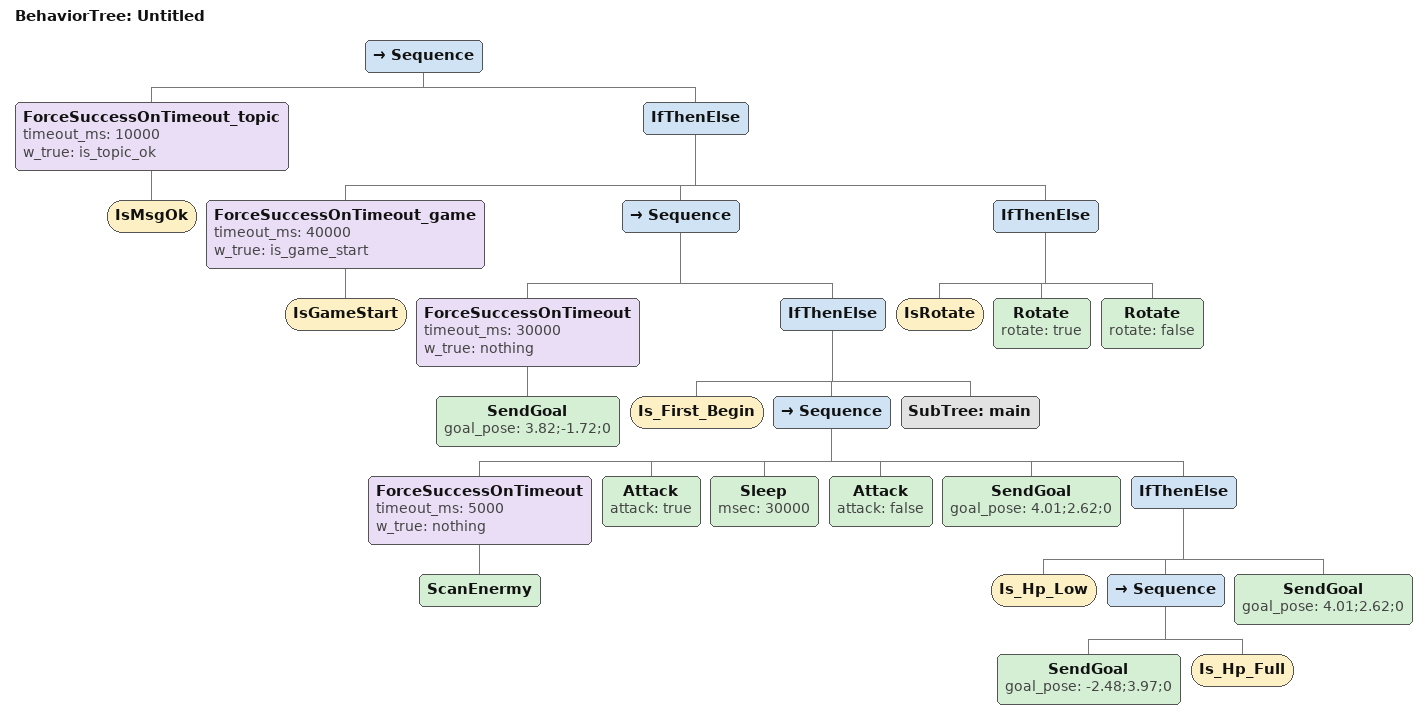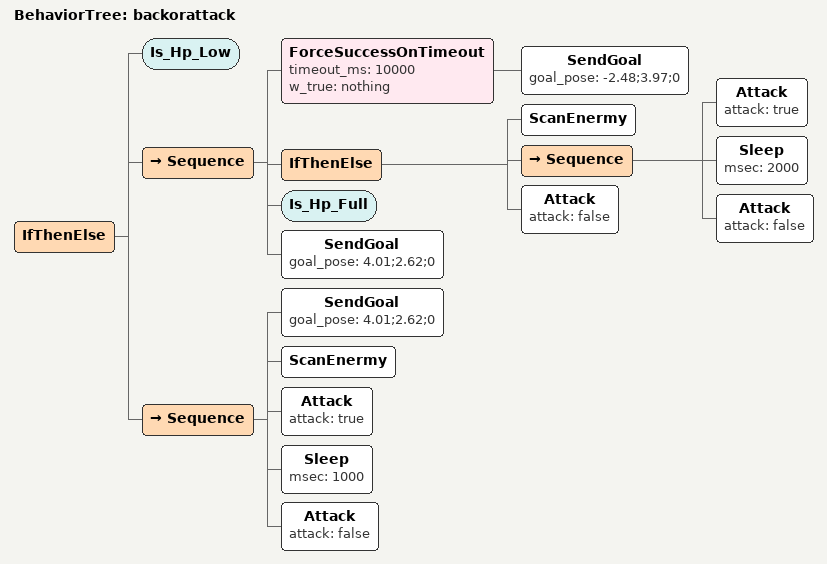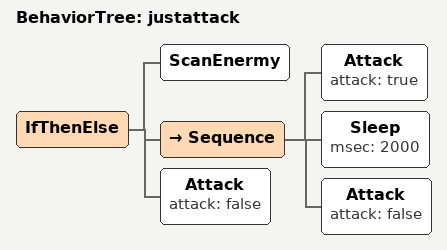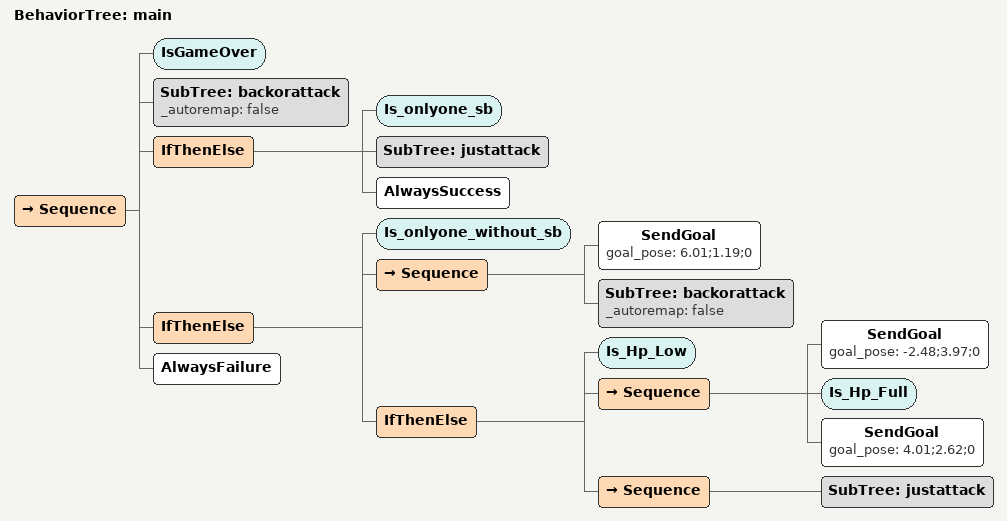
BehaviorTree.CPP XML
<?xml version="1.0" encoding="UTF-8"?>
<root BTCPP_format="4"
      main_tree_to_execute="Untitled">
  <BehaviorTree ID="Untitled">
    <Sequence>
      <ForceSuccessOnTimeout_topic timeout_ms="10000"
                                   w_true="is_topic_ok">
        <IsMsgOk/>
      </ForceSuccessOnTimeout_topic>
      <IfThenElse>
        <ForceSuccessOnTimeout_game timeout_ms="40000"
                                    w_true="is_game_start">
          <IsGameStart/>
        </ForceSuccessOnTimeout_game>
        <Sequence>
          <ForceSuccessOnTimeout timeout_ms="30000"
                                 w_true="nothing">
            <SendGoal goal_pose="3.82;-1.72;0"/>
          </ForceSuccessOnTimeout>
          <IfThenElse>
            <Is_First_Begin/>
            <Sequence>
              <ForceSuccessOnTimeout timeout_ms="5000"
                                     w_true="nothing">
                <ScanEnermy/>
              </ForceSuccessOnTimeout>
              <Attack attack="true"/>
              <Sleep msec="30000"/>
              <Attack attack="false"/>
              <SendGoal goal_pose="4.01;2.62;0"/>
              <IfThenElse>
                <Is_Hp_Low/>
                <Sequence>
                  <SendGoal goal_pose="-2.48;3.97;0"/>
                  <Is_Hp_Full/>
                </Sequence>
                <SendGoal goal_pose="4.01;2.62;0"/>
              </IfThenElse>
            </Sequence>
            <SubTree ID="main"/>
          </IfThenElse>
        </Sequence>
        <IfThenElse>
          <IsRotate/>
          <Rotate rotate="true"/>
          <Rotate rotate="false"/>
        </IfThenElse>
      </IfThenElse>
    </Sequence>
  </BehaviorTree>

  <BehaviorTree ID="backorattack">
    <IfThenElse>
      <Is_Hp_Low/>
      <Sequence>
        <ForceSuccessOnTimeout timeout_ms="10000"
                               w_true="nothing">
          <SendGoal goal_pose="-2.48;3.97;0"/>
        </ForceSuccessOnTimeout>
        <IfThenElse>
          <ScanEnermy/>
          <Sequence>
            <Attack attack="true"/>
            <Sleep msec="2000"/>
            <Attack attack="false"/>
          </Sequence>
          <Attack attack="false"/>
        </IfThenElse>
        <Is_Hp_Full/>
        <SendGoal goal_pose="4.01;2.62;0"/>
      </Sequence>
      <Sequence>
        <SendGoal goal_pose="4.01;2.62;0"/>
        <ScanEnermy/>
        <Attack attack="true"/>
        <Sleep msec="1000"/>
        <Attack attack="false"/>
      </Sequence>
    </IfThenElse>
  </BehaviorTree>

  <BehaviorTree ID="justattack">
    <IfThenElse>
      <ScanEnermy/>
      <Sequence>
        <Attack attack="true"/>
        <Sleep msec="2000"/>
        <Attack attack="false"/>
      </Sequence>
      <Attack attack="false"/>
    </IfThenElse>
  </BehaviorTree>

  <BehaviorTree ID="main">
    <Sequence>
      <IsGameOver/>
      <SubTree ID="backorattack"
               _autoremap="false"/>
      <IfThenElse>
        <Is_onlyone_sb/>
        <SubTree ID="justattack"/>
        <AlwaysSuccess/>
      </IfThenElse>
      <IfThenElse>
        <Is_onlyone_without_sb/>
        <Sequence>
          <SendGoal goal_pose="6.01;1.19;0"/>
          <SubTree ID="backorattack"
                   _autoremap="false"/>
        </Sequence>
        <IfThenElse>
          <Is_Hp_Low/>
          <Sequence>
            <SendGoal goal_pose="-2.48;3.97;0"/>
            <Is_Hp_Full/>
            <SendGoal goal_pose="4.01;2.62;0"/>
          </Sequence>
          <Sequence>
            <SubTree ID="justattack"/>
          </Sequence>
        </IfThenElse>
      </IfThenElse>
      <AlwaysFailure/>
    </Sequence>
  </BehaviorTree>

</root>
